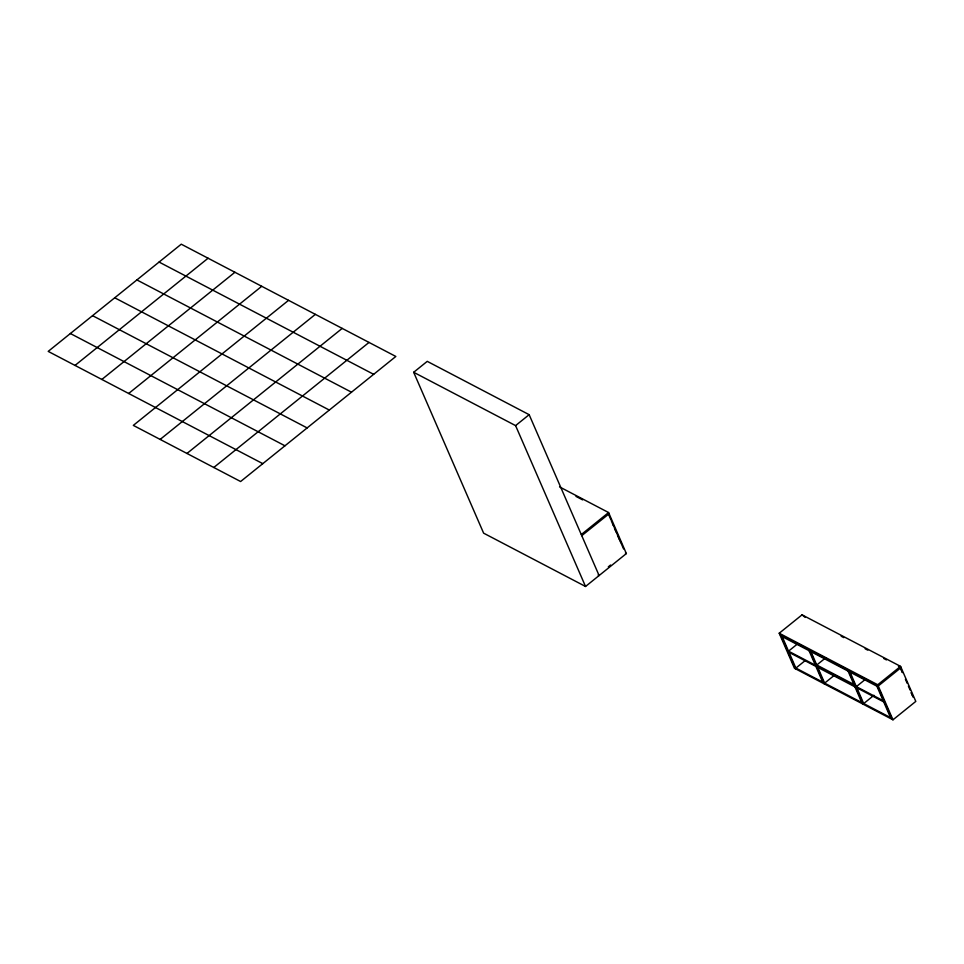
<?xml version="1.0" encoding="UTF-8"?>
<svg xmlns="http://www.w3.org/2000/svg" width="964" height="964" viewBox="0 0 964 964"><rect width="100%" height="100%" fill="white"/><g stroke="black" fill="none" stroke-linecap="round" stroke-linejoin="round"><path stroke-width="1.45" d="M75.023 365.416L208.079 258.232M101.847 379.454L234.903 272.27M128.67 393.481L261.726 286.296M288.549 300.334L133.321 425.389L240.614 481.518L395.843 356.463L181.256 244.193L48.2 351.39L262.786 463.648M160.145 439.415L315.373 314.36M186.968 453.454L342.196 328.399M213.791 467.48L369.019 342.425M559.578 486.904L608.585 512.547L626.359 553.577L585.534 586.474L483.627 533.164L413.677 372.285L427.245 361.355L529.152 414.677L599.102 575.544L598.138 575.038M413.677 372.285L515.583 425.606L529.152 414.677M581.328 534.514L608.585 512.547M581.762 535.659L609.115 513.74M608.32 566.832L610.573 565.024M779.213 633.228L802.048 614.839L900.569 666.377L915.8 701.406L892.977 719.807L794.444 668.257L779.213 633.228L877.734 684.765L892.977 719.807M797.638 643.819L788.528 651.17L815.351 665.196M805 660.738L795.878 668.088L782.214 636.638M825.883 657.665L816.761 665.015L810.965 651.688M834.896 674.86L824.642 683.127L817.797 667.401M865.455 679.295L856.345 686.645L883.169 700.671M877.734 684.765L900.569 666.377M873.95 695.297L863.696 703.563L850.031 672.125M159.084 262.063L373.671 374.333M575.99 496.412L582.618 499.882M805.229 617.418L802.048 614.839M841.174 636.228L843.837 637.626M865.142 648.772L867.805 650.158M883.783 658.52L886.446 659.918M898.424 666.184L901.087 667.57L878.264 685.97L779.731 634.42M136.9 279.934L351.486 392.191M625.395 553.071L626.359 553.577M781.226 636.12L877.867 686.681M114.728 297.792L329.314 410.062M815.797 664.509L854.851 684.946M816.315 665.702L855.381 686.139M789.046 652.363L815.869 666.389M816.833 666.895L855.899 687.332M856.863 687.838L883.687 701.876M794.914 667.582L891.483 718.096M92.556 315.662L307.142 427.92M70.372 333.52L284.958 445.79M900.713 668.426L902.473 672.486M905.413 679.246L907.184 683.307M908.365 686.019L910.124 690.079M911.305 692.791L913.065 696.851M900.653 668.498L902.412 672.535M911.185 692.706L912.944 696.743M877.288 685.464L892.001 719.301M876.854 686.151L890.519 717.59M848.537 670.414L863.25 704.25M848.091 671.113L853.887 684.44M854.935 686.826L861.768 702.551M809.483 649.977L824.196 683.813M809.037 650.676L822.702 682.114M780.707 634.927L795.433 668.775M608.658 514.559L611.043 520.066M612.839 524.187L614.032 526.947M615.237 529.694L617.02 533.815M618.225 536.574L620.021 540.696M621.214 543.443L623.6 548.95M611.429 521.138L613.2 525.211M614.369 527.911L616.141 531.983M617.322 534.683L620.852 542.816M515.583 425.606L585.534 586.474"/></g></svg>
